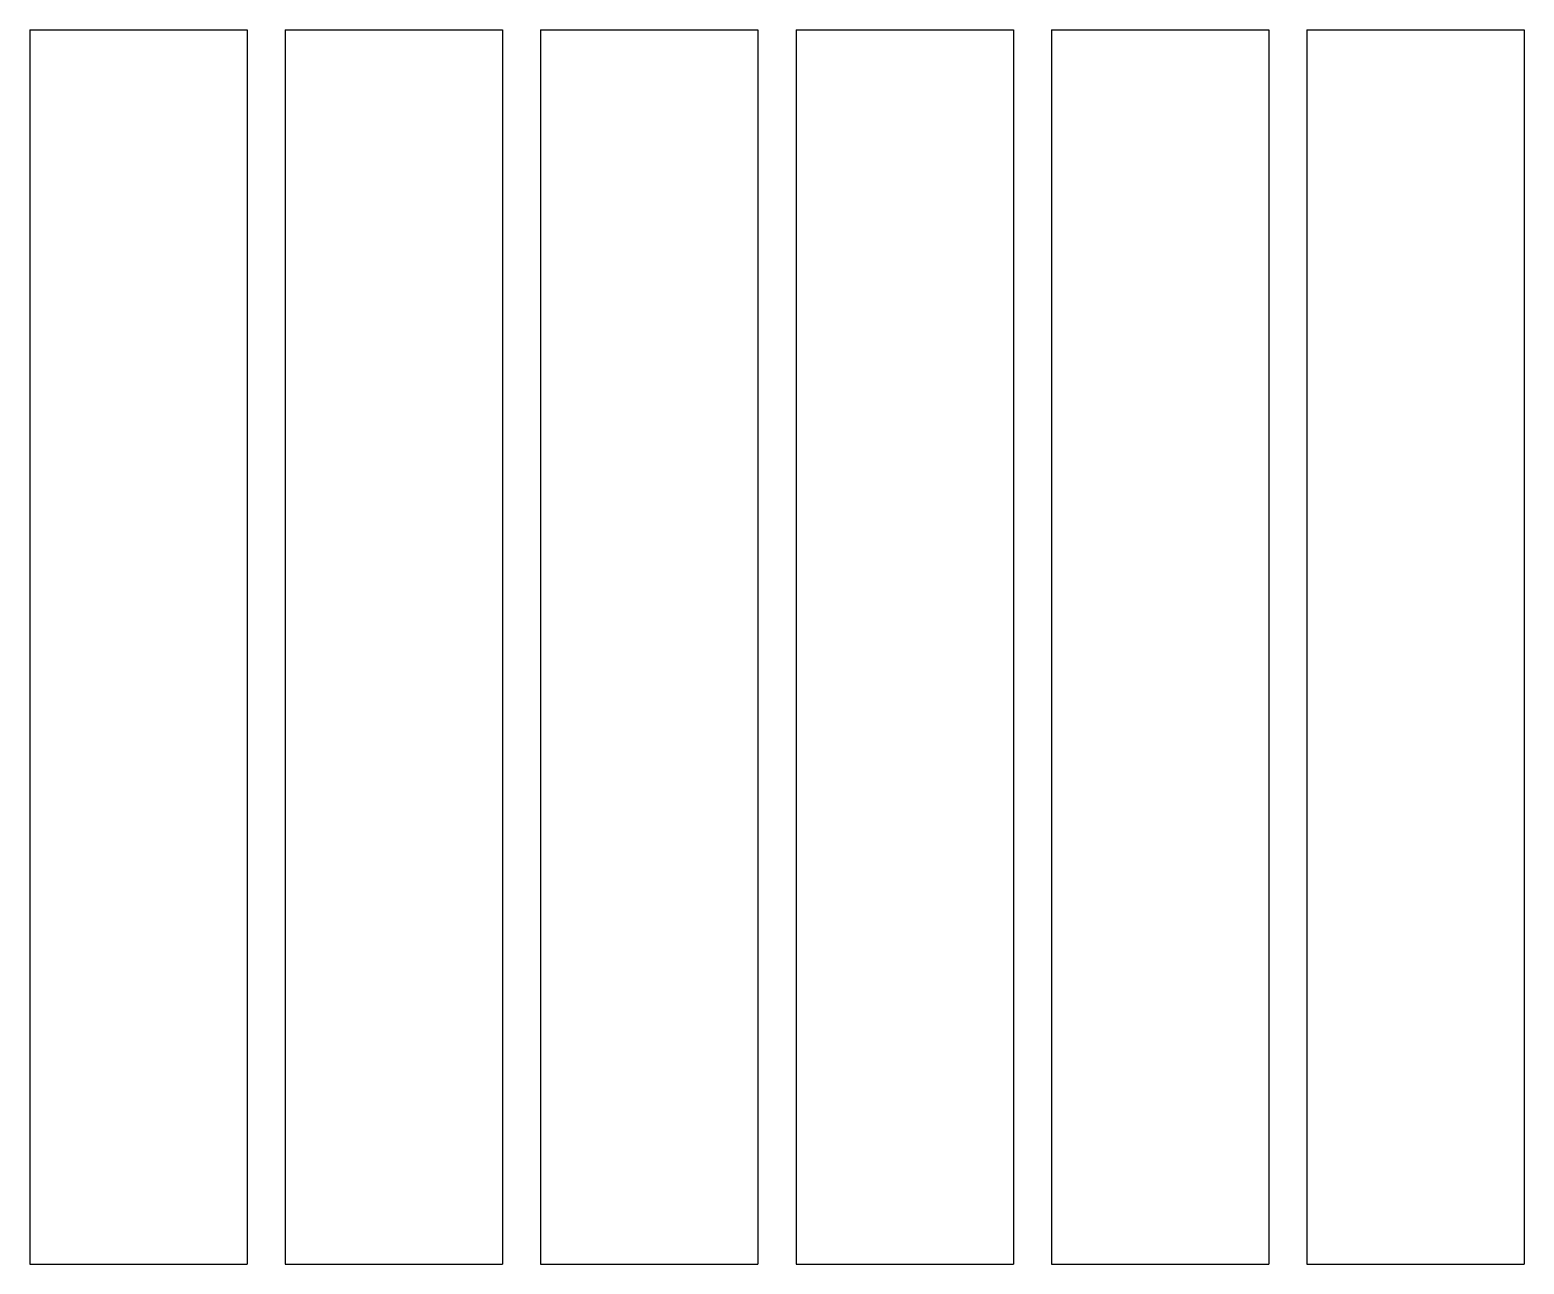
# Model space of a CAD drawing. Extents: x 1.2 to 35.6, y 0.6 to 29.
import ezdxf

# ---------------------------------------------------------------- set-up
doc = ezdxf.new("R2010")
doc.units = 0
doc.header["$LTSCALE"] = 96
doc.header["$MEASUREMENT"] = 0
doc.layers.get('DEFPOINTS').update_dxf_attribs({"linetype": 'CONTINUOUS'})

msp = doc.modelspace()

# ---------------------------------------------------------------- linework, layer by layer
at = {"layer": 'DEFPOINTS'}
for p, q in [((1.185, 29.002), (1.185, 0.627)), ((1.185, 29.002), (6.185, 29.002)), ((6.185, 29.002), (6.185, 0.627)), ((7.06, 29.002), (7.06, 0.627)), ((7.06, 29.002), (12.06, 29.002)), ((12.06, 29.002), (12.06, 0.627)), ((12.935, 29.002), (17.935, 29.002)), ((12.935, 29.002), (12.935, 0.627)), ((17.935, 29.002), (17.935, 0.627)), ((18.81, 29.002), (18.81, 0.627)), ((18.81, 29.002), (23.81, 29.002)), ((23.81, 29.002), (23.81, 0.627)), ((24.685, 29.002), (29.685, 29.002)), ((24.685, 29.002), (24.685, 0.627)), ((29.685, 29.002), (29.685, 0.627)), ((30.56, 29.002), (30.56, 0.627)), ((30.56, 29.002), (35.56, 29.002)), ((35.56, 29.002), (35.56, 0.627)), ((1.185, 0.627), (6.185, 0.627)), ((7.06, 0.627), (12.06, 0.627)), ((12.935, 0.627), (17.935, 0.627)), ((18.81, 0.627), (23.81, 0.627)), ((24.685, 0.627), (29.685, 0.627)), ((30.56, 0.627), (35.56, 0.627))]:
    msp.add_line(p, q, dxfattribs=at)

doc.saveas('drawing.dxf')
